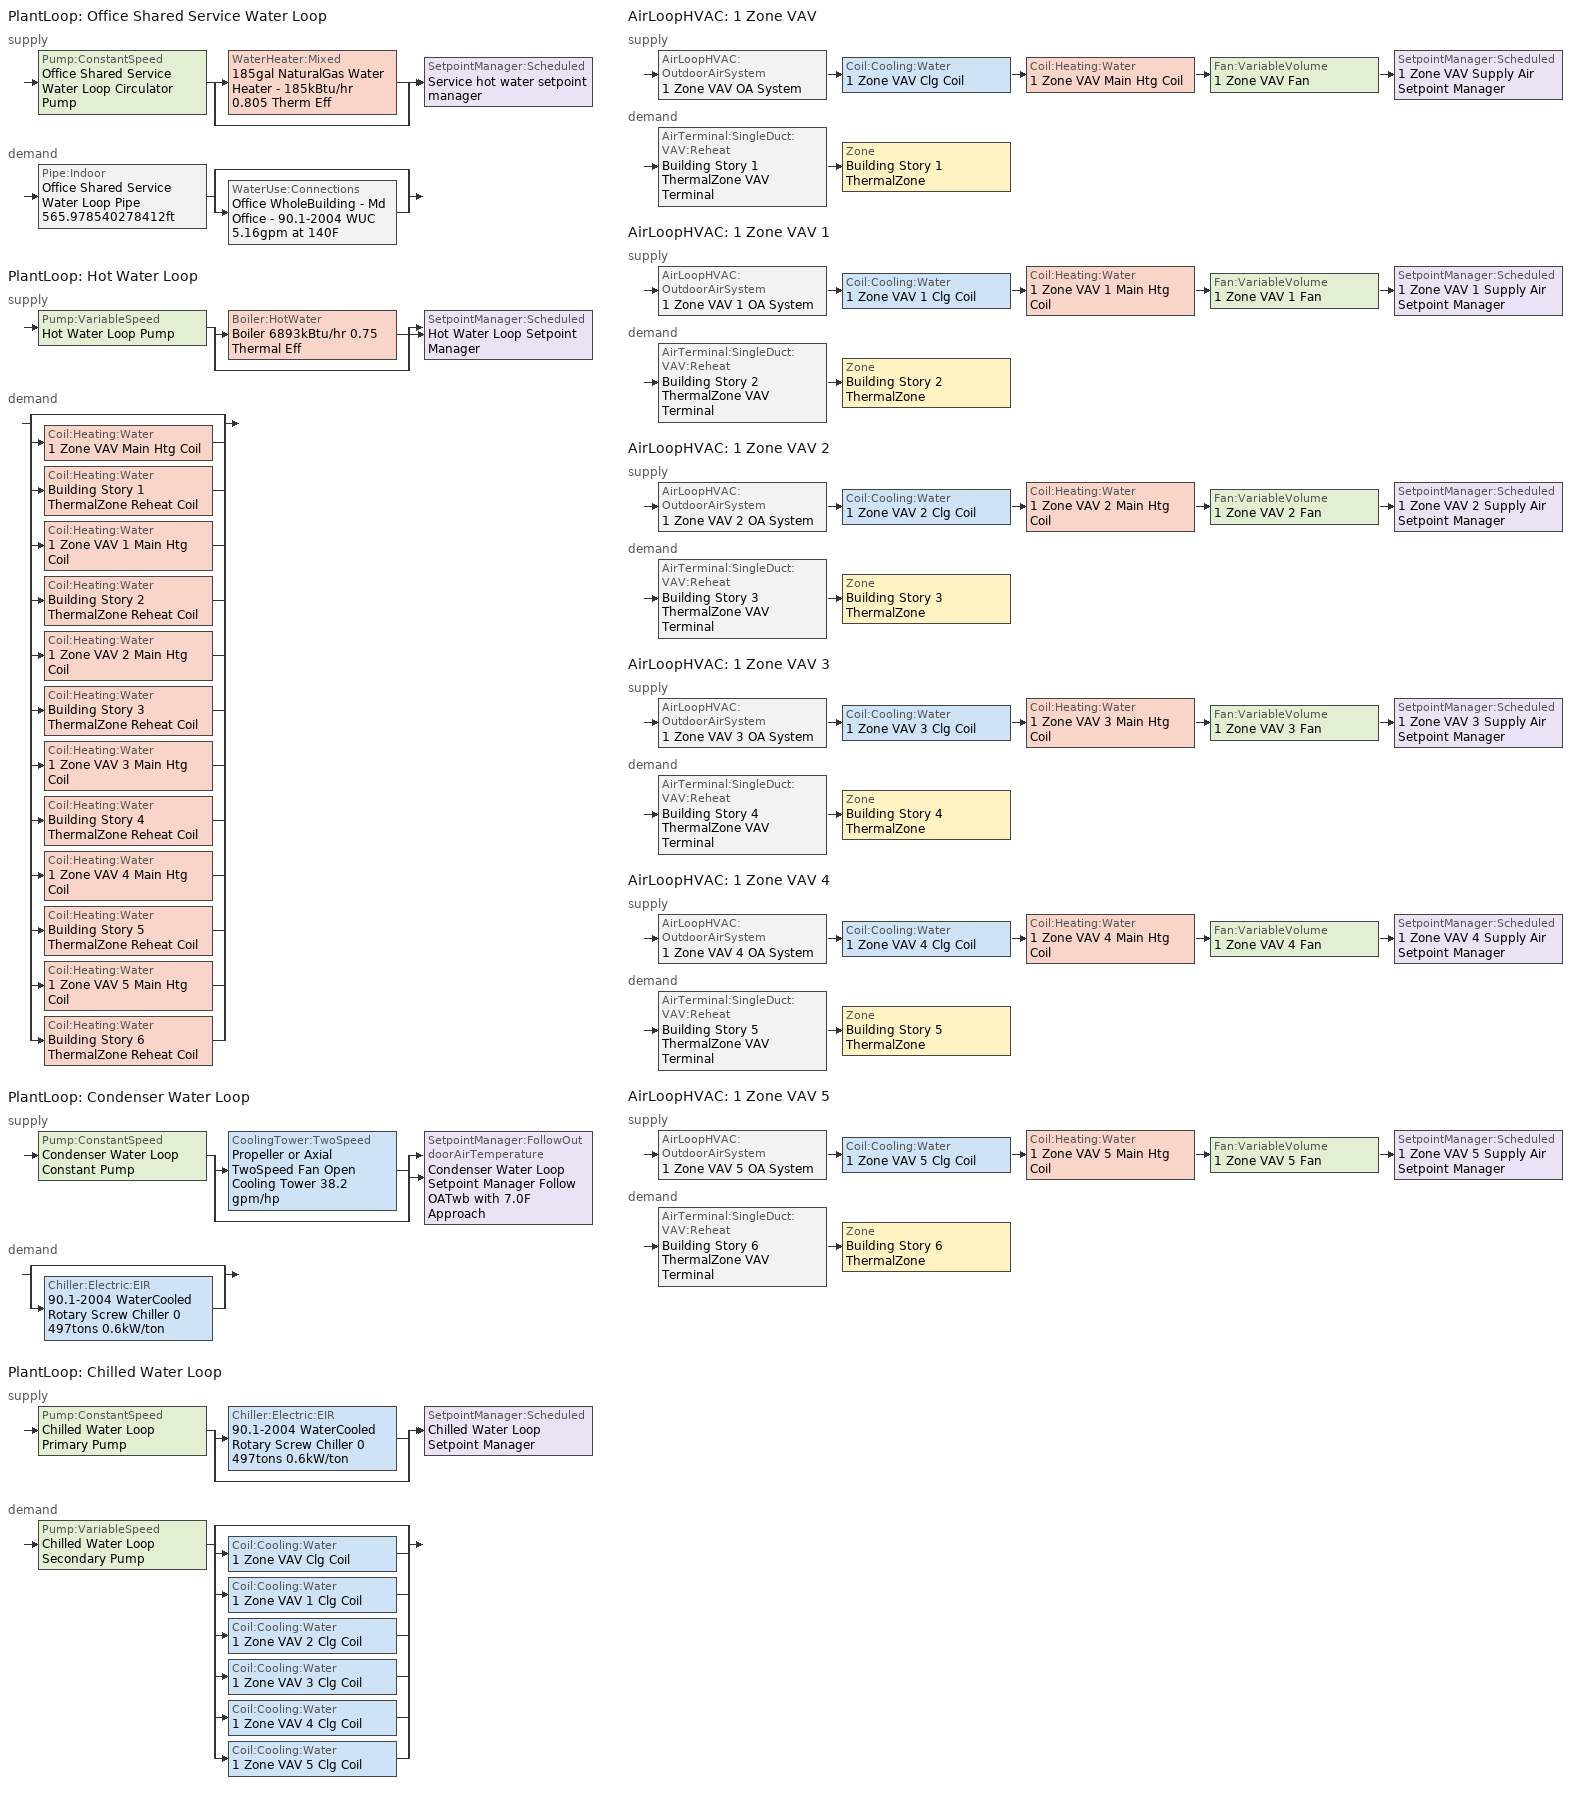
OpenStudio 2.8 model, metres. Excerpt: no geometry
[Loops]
PlantLoop 'Office Shared Service Water Loop'
 supply: Pump:ConstantSpeed 'Office Shared Service Water Loop Circulator Pump' > split
  | WaterHeater:Mixed '185gal NaturalGas Water Heater - 185kBtu/hr 0.805 Therm Eff'
  | bypass
  join > SetpointManager:Scheduled 'Service hot water setpoint manager'
 demand: Pipe:Indoor 'Office Shared Service Water Loop Pipe 565.978540278412ft' > split
  | bypass
  | WaterUse:Connections 'Office WholeBuilding - Md Office - 90.1-2004 WUC 5.16gpm at 140F'
PlantLoop 'Hot Water Loop'
 supply: Pump:VariableSpeed 'Hot Water Loop Pump' > split
  | Boiler:HotWater 'Boiler 6893kBtu/hr 0.75 Thermal Eff'
  | bypass
  join > SetpointManager:Scheduled 'Hot Water Loop Setpoint Manager'
 demand: split
  | bypass
  | Coil:Heating:Water '1 Zone VAV Main Htg Coil'
  | Coil:Heating:Water 'Building Story 1 ThermalZone Reheat Coil'
  | Coil:Heating:Water '1 Zone VAV 1 Main Htg Coil'
  | Coil:Heating:Water 'Building Story 2 ThermalZone Reheat Coil'
  | Coil:Heating:Water '1 Zone VAV 2 Main Htg Coil'
  | Coil:Heating:Water 'Building Story 3 ThermalZone Reheat Coil'
  | Coil:Heating:Water '1 Zone VAV 3 Main Htg Coil'
  | Coil:Heating:Water 'Building Story 4 ThermalZone Reheat Coil'
  | Coil:Heating:Water '1 Zone VAV 4 Main Htg Coil'
  | Coil:Heating:Water 'Building Story 5 ThermalZone Reheat Coil'
  | Coil:Heating:Water '1 Zone VAV 5 Main Htg Coil'
  | Coil:Heating:Water 'Building Story 6 ThermalZone Reheat Coil'
PlantLoop 'Condenser Water Loop'
 supply: Pump:ConstantSpeed 'Condenser Water Loop Constant Pump' > split
  | CoolingTower:TwoSpeed 'Propeller or Axial TwoSpeed Fan Open Cooling Tower 38.2 gpm/hp'
  | bypass
  join > SetpointManager:FollowOutdoorAirTemperature 'Condenser Water Loop Setpoint Manager Follow OATwb with 7.0F Approach'
 demand: split
  | bypass
  | Chiller:Electric:EIR '90.1-2004 WaterCooled  Rotary Screw Chiller 0 497tons 0.6kW/ton'
PlantLoop 'Chilled Water Loop'
 supply: Pump:ConstantSpeed 'Chilled Water Loop Primary Pump' > split
  | Chiller:Electric:EIR '90.1-2004 WaterCooled  Rotary Screw Chiller 0 497tons 0.6kW/ton'
  | bypass
  join > SetpointManager:Scheduled 'Chilled Water Loop Setpoint Manager'
 demand: Pump:VariableSpeed 'Chilled Water Loop Secondary Pump' > split
  | bypass
  | Coil:Cooling:Water '1 Zone VAV Clg Coil'
  | Coil:Cooling:Water '1 Zone VAV 1 Clg Coil'
  | Coil:Cooling:Water '1 Zone VAV 2 Clg Coil'
  | Coil:Cooling:Water '1 Zone VAV 3 Clg Coil'
  | Coil:Cooling:Water '1 Zone VAV 4 Clg Coil'
  | Coil:Cooling:Water '1 Zone VAV 5 Clg Coil'
AirLoopHVAC '1 Zone VAV'
 supply: AirLoopHVAC:OutdoorAirSystem '1 Zone VAV OA System' > Coil:Cooling:Water '1 Zone VAV Clg Coil' > Coil:Heating:Water '1 Zone VAV Main Htg Coil' > Fan:VariableVolume '1 Zone VAV Fan' > SetpointManager:Scheduled '1 Zone VAV Supply Air Setpoint Manager'
 demand: AirTerminal:SingleDuct:VAV:Reheat 'Building Story 1 ThermalZone VAV Terminal' > Zone 'Building Story 1 ThermalZone'
AirLoopHVAC '1 Zone VAV 1'
 supply: AirLoopHVAC:OutdoorAirSystem '1 Zone VAV 1 OA System' > Coil:Cooling:Water '1 Zone VAV 1 Clg Coil' > Coil:Heating:Water '1 Zone VAV 1 Main Htg Coil' > Fan:VariableVolume '1 Zone VAV 1 Fan' > SetpointManager:Scheduled '1 Zone VAV 1 Supply Air Setpoint Manager'
 demand: AirTerminal:SingleDuct:VAV:Reheat 'Building Story 2 ThermalZone VAV Terminal' > Zone 'Building Story 2 ThermalZone'
AirLoopHVAC '1 Zone VAV 2'
 supply: AirLoopHVAC:OutdoorAirSystem '1 Zone VAV 2 OA System' > Coil:Cooling:Water '1 Zone VAV 2 Clg Coil' > Coil:Heating:Water '1 Zone VAV 2 Main Htg Coil' > Fan:VariableVolume '1 Zone VAV 2 Fan' > SetpointManager:Scheduled '1 Zone VAV 2 Supply Air Setpoint Manager'
 demand: AirTerminal:SingleDuct:VAV:Reheat 'Building Story 3 ThermalZone VAV Terminal' > Zone 'Building Story 3 ThermalZone'
AirLoopHVAC '1 Zone VAV 3'
 supply: AirLoopHVAC:OutdoorAirSystem '1 Zone VAV 3 OA System' > Coil:Cooling:Water '1 Zone VAV 3 Clg Coil' > Coil:Heating:Water '1 Zone VAV 3 Main Htg Coil' > Fan:VariableVolume '1 Zone VAV 3 Fan' > SetpointManager:Scheduled '1 Zone VAV 3 Supply Air Setpoint Manager'
 demand: AirTerminal:SingleDuct:VAV:Reheat 'Building Story 4 ThermalZone VAV Terminal' > Zone 'Building Story 4 ThermalZone'
AirLoopHVAC '1 Zone VAV 4'
 supply: AirLoopHVAC:OutdoorAirSystem '1 Zone VAV 4 OA System' > Coil:Cooling:Water '1 Zone VAV 4 Clg Coil' > Coil:Heating:Water '1 Zone VAV 4 Main Htg Coil' > Fan:VariableVolume '1 Zone VAV 4 Fan' > SetpointManager:Scheduled '1 Zone VAV 4 Supply Air Setpoint Manager'
 demand: AirTerminal:SingleDuct:VAV:Reheat 'Building Story 5 ThermalZone VAV Terminal' > Zone 'Building Story 5 ThermalZone'
AirLoopHVAC '1 Zone VAV 5'
 supply: AirLoopHVAC:OutdoorAirSystem '1 Zone VAV 5 OA System' > Coil:Cooling:Water '1 Zone VAV 5 Clg Coil' > Coil:Heating:Water '1 Zone VAV 5 Main Htg Coil' > Fan:VariableVolume '1 Zone VAV 5 Fan' > SetpointManager:Scheduled '1 Zone VAV 5 Supply Air Setpoint Manager'
 demand: AirTerminal:SingleDuct:VAV:Reheat 'Building Story 6 ThermalZone VAV Terminal' > Zone 'Building Story 6 ThermalZone'
[Construction]
Copper pipe 0.75in type L with 0.5in fiberglass batt: Fiberglass batt 0.5in, Copper pipe 0.75in type L
[Material] Roughness=Smooth; Thermal Absorptance=0.9; Solar Absorptance=0.7; Visible Absorptance=0.7
Name | Thickness {m} | Conductivity {W/m-K} | Density {kg/m3} | Specific Heat {J/kg-K}
Copper pipe 0.75in type L | 0.001143 | 386 | 8906.27 | 385.1856
Fiberglass batt 0.5in | 0.0127 | 0.0663448 | 11.2129 | 837.36
[WaterUse:Connections]
Office WholeBuilding - Md Office - 90.1-2004 WUC 5.16gpm at 140F: Water Use Equipment Name 1=Office WholeBuilding - Md Office - 90.1-2004 Service Water Use 5.16gpm at 140F
[WaterUse:Equipment:Definition]
Office WholeBuilding - Md Office - 90.1-2004 Service Water Use Def 5.16gpm: Peak Flow Rate {m3/s}=0.000325696; Target Temperature Schedule=Mixed Water At Faucet Temp - 140F; Sensible Fraction Schedule=Fraction Sensible - 0.2; Latent Fraction Schedule=Fraction Latent - 0.05
[WaterUse:Equipment]
Office WholeBuilding - Md Office - 90.1-2004 Service Water Use 5.16gpm at 140F: Water Use Equipment Definition=Office WholeBuilding - Md Office - 90.1-2004 Service Water Use Def 5.16gpm; Flow Rate Fraction Schedule=OfficeMedium BLDG_SWH_SCH
[PlantLoop] Glycol Concentration=0; Plant Loop Volume {m3}=Autocalculate; Load Distribution Scheme=Optimal
Name | Maximum Loop Temperature {C} | Minimum Loop Temperature {C} | Fluid Type | Common Pipe Simulation
Office Shared Service Water Loop | 60 | 10
Hot Water Loop |  | 10 | Water
Condenser Water Loop | 80 | 5
Chilled Water Loop | 40 | 1 |  | CommonPipe
[Sizing:Plant] Sizing Option=NonCoincident; Zone Timesteps in Averaging Window=1; Coincident Sizing Factor Mode=None
Name | Loop Type | Design Loop Exit Temperature {C} | Loop Design Temperature Difference {deltaC}
Office Shared Service Water Loop | Heating | 60 | 5
Hot Water Loop | Heating | 82.2222 | 11.1111
Condenser Water Loop | Condenser | 29.4444 | 5.55556
Chilled Water Loop | Cooling | 6.66667 | 5.61111
[SetpointManager:Scheduled] Control Variable=Temperature
Name | Schedule | Setpoint Node or NodeList
Service hot water setpoint manager | Service Water Loop Temp - 140F | Office Shared Service Water Loop Supply Outlet Node
Hot Water Loop Setpoint Manager | Hot Water Loop Temp - 180F | Hot Water Loop Supply Outlet Node
Chilled Water Loop Setpoint Manager | Chilled Water Loop Temp - 44F | Chilled Water Loop Supply Outlet Node
1 Zone VAV Supply Air Setpoint Manager | Supply Air Temp - 55.0F | 1 Zone VAV Supply Outlet Node
1 Zone VAV 1 Supply Air Setpoint Manager | Supply Air Temp - 55.0F 1 | 1 Zone VAV 1 Supply Outlet Node
1 Zone VAV 2 Supply Air Setpoint Manager | Supply Air Temp - 55.0F 2 | 1 Zone VAV 2 Supply Outlet Node
1 Zone VAV 3 Supply Air Setpoint Manager | Supply Air Temp - 55.0F 3 | 1 Zone VAV 3 Supply Outlet Node
1 Zone VAV 4 Supply Air Setpoint Manager | Supply Air Temp - 55.0F 4 | 1 Zone VAV 4 Supply Outlet Node
1 Zone VAV 5 Supply Air Setpoint Manager | Supply Air Temp - 55.0F 5 | 1 Zone VAV 5 Supply Outlet Node
[Pump:ConstantSpeed] Rated Flow Rate {m3/s}=autosize; Rated Power Consumption {W}=autosize; Fraction of Motor Inefficiencies to Fluid Stream=0; Pump Control Type=Intermittent; Design Power Sizing Method=PowerPerFlowPerPressure; Design Electric Power per Unit Flow Rate {W/(m3/s)}=348701.1; Design Shaft Power per Unit Flow Rate per Unit Head {W-s/m3-Pa}=1.28205
Name | Rated Pump Head {Pa} | Motor Efficiency
Office Shared Service Water Loop Circulator Pump | 29890.7 | 0.825
Condenser Water Loop Constant Pump | 148557 | 0.924
Chilled Water Loop Primary Pump | 44836 | 0.895
[WaterHeater:Mixed]
185gal NaturalGas Water Heater - 185kBtu/hr 0.805 Therm Eff: Tank Volume {m3}=0.701744; Setpoint Temperature Schedule=Service Water Loop Temp - 140F; Deadband Temperature Difference {deltaC}=2; Maximum Temperature Limit {C}=60; Heater Control Type=Cycle; Heater Maximum Capacity {W}=54329.9; Heater Fuel Type=NaturalGas; Heater Thermal Efficiency=0.805393; Off Cycle Parasitic Fuel Consumption Rate {W}=0; Off Cycle Parasitic Fuel Type=NaturalGas; Off Cycle Parasitic Heat Fraction to Tank=0; On Cycle Parasitic Fuel Consumption Rate {W}=0; On Cycle Parasitic Fuel Type=NaturalGas; On Cycle Parasitic Heat Fraction to Tank=0; Ambient Temperature Indicator=Schedule; Ambient Temperature Schedule=Water Heater Ambient Temp Schedule - 71.6f; Off Cycle Loss Coefficient to Ambient Temperature {W/K}=9.41778; On Cycle Loss Coefficient to Ambient Temperature {W/K}=9.41778; Use Side Effectiveness=1; Source Side Effectiveness=1; Use Side Design Flow Rate {m3/s}=autosize; Source Side Design Flow Rate {m3/s}=autosize; Indirect Water Heating Recovery Time {hr}=1.5; Source Side Flow Control Mode=IndirectHeatPrimarySetpoint
[Pipe:Indoor]
Office Shared Service Water Loop Pipe 565.978540278412ft: Construction=Copper pipe 0.75in type L with 0.5in fiberglass batt; Environment Type=Schedule; Ambient Temperature Schedule=Office Shared Service Water Loop Piping Air Temp - 70F; Ambient Air Velocity Schedule=Office Shared Service Water Loop Piping Air Velocity - 0.67mph; Pipe Inside Diameter {m}=0.019939; Pipe Length {m}=172.51
[Sizing:Zone] Zone Cooling Design Supply Air Temperature Input Method=SupplyAirTemperature; Zone Cooling Design Supply Air Temperature {C}=12.7778; Zone Cooling Design Supply Air Temperature Difference {deltaC}=11.11; Zone Heating Design Supply Air Temperature Input Method=SupplyAirTemperature; Zone Heating Design Supply Air Temperature {C}=40; Zone Heating Design Supply Air Temperature Difference {deltaC}=11.11; Zone Cooling Design Supply Air Humidity Ratio {kg-H2O/kg-air}=0.0085; Zone Heating Design Supply Air Humidity Ratio {kg-H2O/kg-air}=0.008; Cooling Design Air Flow Method=DesignDayWithLimit; Heating Design Air Flow Method=DesignDay; Account for Dedicated Outdoor Air System=No; Dedicated Outdoor Air System Control Strategy=NeutralSupplyAir; Dedicated Outdoor Air Low Setpoint Temperature for Design {C}=autosize; Dedicated Outdoor Air High Setpoint Temperature for Design {C}=autosize
Building Story 1 ThermalZone; Building Story 2 ThermalZone; Building Story 3 ThermalZone; Building Story 4 ThermalZone; Building Story 5 ThermalZone; Building Story 6 ThermalZone
[Zone equipment]
Building Story 1 ThermalZone: Building Story 1 ThermalZone VAV Terminal
Building Story 2 ThermalZone: Building Story 2 ThermalZone VAV Terminal
Building Story 3 ThermalZone: Building Story 3 ThermalZone VAV Terminal
Building Story 4 ThermalZone: Building Story 4 ThermalZone VAV Terminal
Building Story 5 ThermalZone: Building Story 5 ThermalZone VAV Terminal
Building Story 6 ThermalZone: Building Story 6 ThermalZone VAV Terminal
[Pump:VariableSpeed] Motor Efficiency=0.91; Pump Control Type=Intermittent; Skin Loss Radiative Fraction=0.5; Design Power Sizing Method=PowerPerFlowPerPressure; Design Electric Power per Unit Flow Rate {W/(m3/s)}=348701.1; Design Shaft Power per Unit Flow Rate per Unit Head {W-s/m3-Pa}=1.28205; Design Minimum Flow Rate Fraction=0
Name | Rated Pump Head {Pa} | Fraction of Motor Inefficiencies to Fluid Stream | Coefficient 1 of the Part Load Performance Curve | Coefficient 2 of the Part Load Performance Curve | Coefficient 3 of the Part Load Performance Curve | Coefficient 4 of the Part Load Performance Curve
Hot Water Loop Pump | 179344
Chilled Water Loop Secondary Pump | 134508 | 0 | 0 | 0.0205 | 0.4101 | 0.5753
[Boiler:HotWater]
Boiler 6893kBtu/hr 0.75 Thermal Eff: Fuel Type=NaturalGas; Nominal Thermal Efficiency=0.75; Efficiency Curve Temperature Evaluation Variable=LeavingBoiler; Normalized Boiler Efficiency Curve=Boiler with No Minimum Turndown; Design Water Outlet Temperature {C}=82.2222; Minimum Part Load Ratio=0; Maximum Part Load Ratio=1.2; Optimum Part Load Ratio=1; Water Outlet Upper Temperature Limit {C}=95; Boiler Flow Mode=LeavingSetpointModulated; Parasitic Electric Load {W}=0; Sizing Factor=1
[SetpointManager:FollowOutdoorAirTemperature]
Condenser Water Loop Setpoint Manager Follow OATwb with 7.0F Approach: Control Variable=Temperature; Reference Temperature Type=OutdoorAirWetBulb; Offset Temperature Difference {deltaC}=3.88889; Maximum Setpoint Temperature {C}=29.4444; Minimum Setpoint Temperature {C}=21.1111; Setpoint Node or NodeList=Condenser Water Loop Supply Outlet Node
[CoolingTower:TwoSpeed]
Propeller or Axial TwoSpeed Fan Open Cooling Tower 38.2 gpm/hp: Design Water Flow Rate {m3/s}=autosize; High Fan Speed Air Flow Rate {m3/s}=autosize; High Fan Speed Fan Power {W}=26791.3; High Fan Speed U-Factor Times Area Value {W/K}=autosize; Low Fan Speed Air Flow Rate {m3/s}=AutoSize; Low Fan Speed Fan Power {W}=8037.38; Low Fan Speed U-Factor Times Area Value {W/K}=AutoSize; Number of Cells=1; Sizing Factor=1; Design Inlet Air Dry-Bulb Temperature {C}=35; Design Inlet Air Wet-Bulb Temperature {C}=25.6; Design Approach Temperature {deltaC}=autosize; Design Range Temperature {deltaC}=autosize
[Chiller:Electric:EIR]
90.1-2004 WaterCooled  Rotary Screw Chiller 0 497tons 0.6kW/ton: Reference Capacity {W}=Autosize; Reference COP {W/W}=5.50391; Reference Leaving Chilled Water Temperature {C}=6.66667; Reference Entering Condenser Fluid Temperature {C}=35; Cooling Capacity Function of Temperature Curve=ChlrWtrPosDispPathAAllQRatio_fTchwsTcwsSI; Electric Input to Cooling Output Ratio Function of Temperature Curve=ChlrWtrPosDispPathAAllEIRRatio_fTchwsTcwsSI; Electric Input to Cooling Output Ratio Function of Part Load Ratio Curve=ChlrWtrPosDispPathAAllEIRRatio_fQRatio; Minimum Part Load Ratio=0.15; Maximum Part Load Ratio=1; Optimum Part Load Ratio=1; Minimum Unloading Ratio=0.25; Condenser Type=WaterCooled; Leaving Chilled Water Lower Temperature Limit {C}=2.22222; Chiller Flow Mode=ConstantFlow; Design Heat Recovery Water Flow Rate {m3/s}=0; Sizing Factor=1; Basin Heater Capacity {W/K}=0; Basin Heater Setpoint Temperature {C}=10
[AirLoopHVAC] Design Supply Air Flow Rate {m3/s}=AutoSize
Name | Availability Schedule
1 Zone VAV | 1 Zone VAV Occ Sch
1 Zone VAV 1 | 1 Zone VAV 1 Occ Sch
1 Zone VAV 2 | 1 Zone VAV 2 Occ Sch
1 Zone VAV 3 | 1 Zone VAV 3 Occ Sch
1 Zone VAV 4 | 1 Zone VAV 4 Occ Sch
1 Zone VAV 5 | 1 Zone VAV 5 Occ Sch
[Sizing:System] Type of Load to Size On=Sensible; Design Outdoor Air Flow Rate {m3/s}=Autosize; Central Heating Maximum System Air Flow Ratio=0.3; Preheat Design Temperature {C}=7.22222; Preheat Design Humidity Ratio {kg-H2O/kg-Air}=0.008; Precool Design Temperature {C}=12.7778; Precool Design Humidity Ratio {kg-H2O/kg-Air}=0.008; Central Cooling Design Supply Air Temperature {C}=12.7778; Central Heating Design Supply Air Temperature {C}=12.7778; Sizing Option=Coincident; 100% Outdoor Air in Cooling=No; 100% Outdoor Air in Heating=No; Central Cooling Design Supply Air Humidity Ratio {kg-H2O/kg-Air}=0.0085; Central Heating Design Supply Air Humidity Ratio {kg-H2O/kg-Air}=0.008; Cooling Design Air Flow Method=DesignDay; Cooling Design Air Flow Rate {m3/s}=0; Heating Design Air Flow Method=DesignDay; Heating Design Air Flow Rate {m3/s}=0; System Outdoor Air Method=ZoneSum; Zone Maximum Outdoor Air Fraction=1; Cooling Supply Air Flow Rate Per Floor Area {m3/s-m2}=0.00996765; Cooling Fraction of Autosized Cooling Supply Air Flow Rate=1; Cooling Supply Air Flow Rate Per Unit Cooling Capacity {m3/s-W}=3.94755e-05; Heating Supply Air Flow Rate Per Floor Area {m3/s-m2}=0.00996765; Heating Fraction of Autosized Heating Supply Air Flow Rate=1; Heating Fraction of Autosized Cooling Supply Air Flow Rate=1; Heating Supply Air Flow Rate Per Unit Heating Capacity {m3/s-W}=3.15882e-05; Cooling Design Capacity Method=CoolingDesignCapacity; Cooling Design Capacity {W}=autosize; Cooling Design Capacity Per Floor Area {W/m2}=234.7; Fraction of Autosized Cooling Design Capacity=1; Heating Design Capacity Method=HeatingDesignCapacity; Heating Design Capacity {W}=autosize; Heating Design Capacity Per Floor Area {W/m2}=157; Fraction of Autosized Heating Design Capacity=1; Central Cooling Capacity Control Method=OnOff
1 Zone VAV; 1 Zone VAV 1; 1 Zone VAV 2; 1 Zone VAV 3; 1 Zone VAV 4; 1 Zone VAV 5
[Fan:VariableVolume] Availability Schedule=Always On Discrete; Maximum Flow Rate {m3/s}=Autosize; Fan Power Minimum Flow Rate Input Method=Fraction; Fan Power Minimum Flow Fraction=0.1; Fan Power Minimum Air Flow Rate {m3/s}=0; Motor In Airstream Fraction=1; Fan Power Coefficient 1=0.027828; Fan Power Coefficient 2=0.026583; Fan Power Coefficient 3=-0.087069; Fan Power Coefficient 4=1.03092; Fan Power Coefficient 5=0
Name | Fan Total Efficiency | Pressure Rise {Pa} | Motor Efficiency
1 Zone VAV Fan | 0.6006 | 1574.24 | 0.924
1 Zone VAV 1 Fan; 1 Zone VAV 2 Fan; 1 Zone VAV 3 Fan; 1 Zone VAV 4 Fan | 0.6045 | 1389.92 | 0.93
1 Zone VAV 5 Fan | 0.6084 | 1389.92 | 0.936
[Coil:Heating:Water] Availability Schedule=Always On Discrete; Rated Inlet Water Temperature {C}=82.2222; Rated Outlet Water Temperature {C}=71.1111
Name | Rated Inlet Air Temperature {C} | Rated Outlet Air Temperature {C}
1 Zone VAV Main Htg Coil; 1 Zone VAV 1 Main Htg Coil; 1 Zone VAV 2 Main Htg Coil; 1 Zone VAV 3 Main Htg Coil; 1 Zone VAV 4 Main Htg Coil; 1 Zone VAV 5 Main Htg Coil | 7.22222 | 12.7778
Building Story 1 ThermalZone Reheat Coil; Building Story 2 ThermalZone Reheat Coil; Building Story 3 ThermalZone Reheat Coil; Building Story 4 ThermalZone Reheat Coil; Building Story 5 ThermalZone Reheat Coil; Building Story 6 ThermalZone Reheat Coil | 12.7778 | 40
[Controller:WaterCoil] Minimum Actuated Flow {m3/s}=0
Name | Water Coil | Action | Controller Convergence Tolerance {deltaC}
1 Zone VAV Main Htg Coil Controller | 1 Zone VAV Main Htg Coil | Normal | 0.0001
1 Zone VAV Clg Coil Controller | 1 Zone VAV Clg Coil | Reverse
Building Story 1 ThermalZone Reheat Coil Controller | Building Story 1 ThermalZone Reheat Coil | Normal | 0.0001
1 Zone VAV 1 Main Htg Coil Controller | 1 Zone VAV 1 Main Htg Coil | Normal | 0.0001
1 Zone VAV 1 Clg Coil Controller | 1 Zone VAV 1 Clg Coil | Reverse
Building Story 2 ThermalZone Reheat Coil Controller | Building Story 2 ThermalZone Reheat Coil | Normal | 0.0001
1 Zone VAV 2 Main Htg Coil Controller | 1 Zone VAV 2 Main Htg Coil | Normal | 0.0001
1 Zone VAV 2 Clg Coil Controller | 1 Zone VAV 2 Clg Coil | Reverse
Building Story 3 ThermalZone Reheat Coil Controller | Building Story 3 ThermalZone Reheat Coil | Normal | 0.0001
1 Zone VAV 3 Main Htg Coil Controller | 1 Zone VAV 3 Main Htg Coil | Normal | 0.0001
1 Zone VAV 3 Clg Coil Controller | 1 Zone VAV 3 Clg Coil | Reverse
Building Story 4 ThermalZone Reheat Coil Controller | Building Story 4 ThermalZone Reheat Coil | Normal | 0.0001
1 Zone VAV 4 Main Htg Coil Controller | 1 Zone VAV 4 Main Htg Coil | Normal | 0.0001
1 Zone VAV 4 Clg Coil Controller | 1 Zone VAV 4 Clg Coil | Reverse
Building Story 5 ThermalZone Reheat Coil Controller | Building Story 5 ThermalZone Reheat Coil | Normal | 0.0001
1 Zone VAV 5 Main Htg Coil Controller | 1 Zone VAV 5 Main Htg Coil | Normal | 0.0001
1 Zone VAV 5 Clg Coil Controller | 1 Zone VAV 5 Clg Coil | Reverse
Building Story 6 ThermalZone Reheat Coil Controller | Building Story 6 ThermalZone Reheat Coil | Normal | 0.0001
[Coil:Cooling:Water] Availability Schedule=Always On Discrete; Design Inlet Water Temperature {C}=Autosize; Heat Exchanger Configuration=CrossFlow
1 Zone VAV Clg Coil; 1 Zone VAV 1 Clg Coil; 1 Zone VAV 2 Clg Coil; 1 Zone VAV 3 Clg Coil; 1 Zone VAV 4 Clg Coil; 1 Zone VAV 5 Clg Coil
[Controller:OutdoorAir] Minimum Outdoor Air Flow Rate {m3/s}=autosize; Maximum Outdoor Air Flow Rate {m3/s}=Autosize; Economizer Control Type=NoEconomizer; Economizer Control Action Type=ModulateFlow; Economizer Maximum Limit Dry-Bulb Temperature {C}=28; Economizer Maximum Limit Enthalpy {J/kg}=64000; Lockout Type=LockoutWithCompressor; Minimum Limit Type=FixedMinimum; High Humidity Control=No; Heat Recovery Bypass Control Type=BypassWhenWithinEconomizerLimits
Name | Minimum Outdoor Air Schedule | Controller Mechanical Ventilation
1 Zone VAV OA Controller | 1 Zone VAV Occ Sch | 1 Zone VAV Vent Controller
1 Zone VAV 1 OA Controller | 1 Zone VAV 1 Occ Sch | 1 Zone VAV 1 Vent Controller
1 Zone VAV 2 OA Controller | 1 Zone VAV 2 Occ Sch | 1 Zone VAV 2 Vent Controller
1 Zone VAV 3 OA Controller | 1 Zone VAV 3 Occ Sch | 1 Zone VAV 3 Vent Controller
1 Zone VAV 4 OA Controller | 1 Zone VAV 4 Occ Sch | 1 Zone VAV 4 Vent Controller
1 Zone VAV 5 OA Controller | 1 Zone VAV 5 Occ Sch | 1 Zone VAV 5 Vent Controller
[Controller:MechanicalVentilation] Availability Schedule=Always On Discrete; System Outdoor Air Method=VentilationRateProcedure
1 Zone VAV Vent Controller; 1 Zone VAV 1 Vent Controller; 1 Zone VAV 2 Vent Controller; 1 Zone VAV 3 Vent Controller; 1 Zone VAV 4 Vent Controller; 1 Zone VAV 5 Vent Controller
[AirLoopHVAC:OutdoorAirSystem]
Name | Controller
1 Zone VAV OA System | 1 Zone VAV OA Controller
1 Zone VAV 1 OA System | 1 Zone VAV 1 OA Controller
1 Zone VAV 2 OA System | 1 Zone VAV 2 OA Controller
1 Zone VAV 3 OA System | 1 Zone VAV 3 OA Controller
1 Zone VAV 4 OA System | 1 Zone VAV 4 OA Controller
1 Zone VAV 5 OA System | 1 Zone VAV 5 OA Controller
[AirTerminal:SingleDuct:VAV:Reheat] Availability Schedule=Always On Discrete; Maximum Air Flow Rate {m3/s}=AutoSize; Zone Minimum Air Flow Input Method=Constant; Constant Minimum Air Flow Fraction=0.3; Fixed Minimum Air Flow Rate {m3/s}=0; Maximum Hot Water or Steam Flow Rate {m3/s}=AutoSize; Minimum Hot Water or Steam Flow Rate {m3/s}=0; Convergence Tolerance=0.001; Damper Heating Action=Normal; Maximum Flow per Zone Floor Area During Reheat {m3/s-m2}=AutoSize; Maximum Flow Fraction During Reheat=0.5; Maximum Reheat Air Temperature {C}=40; Control For Outdoor Air=No
Name | Reheat Coil
Building Story 1 ThermalZone VAV Terminal | Building Story 1 ThermalZone Reheat Coil
Building Story 2 ThermalZone VAV Terminal | Building Story 2 ThermalZone Reheat Coil
Building Story 3 ThermalZone VAV Terminal | Building Story 3 ThermalZone Reheat Coil
Building Story 4 ThermalZone VAV Terminal | Building Story 4 ThermalZone Reheat Coil
Building Story 5 ThermalZone VAV Terminal | Building Story 5 ThermalZone Reheat Coil
Building Story 6 ThermalZone VAV Terminal | Building Story 6 ThermalZone Reheat Coil
[Schedule:Ruleset]
Name | Default Day Schedule | Summer Design Day Schedule | Winter Design Day Schedule
OfficeMedium BLDG_SWH_SCH | OfficeMedium BLDG_SWH_SCH Default | OfficeMedium BLDG_SWH_SCH Summer Design Day | OfficeMedium BLDG_SWH_SCH Winter Design Day
Fraction Sensible - 0.2 | Fraction Sensible - 0.2 Default
Fraction Latent - 0.05 | Fraction Latent - 0.05 Default
Mixed Water At Faucet Temp - 140F | Mixed Water At Faucet Temp - 140F Default
Service Water Loop Temp - 140F | Service Water Loop Temp - 140F Default
Water Heater Ambient Temp Schedule - 71.6f | Water Heater Ambient Temp Schedule - 71.6f Default
Office Shared Service Water Loop Piping Air Temp - 70F | Office Shared Service Water Loop Piping Air Temp - 70F Default
Office Shared Service Water Loop Piping Air Velocity - 0.67mph | Office Shared Service Water Loop Piping Air Velocity - 0.67mph Default
Hot Water Loop Temp - 180F | Hot Water Loop Temp - 180F Default
Chilled Water Loop Temp - 44F | Chilled Water Loop Temp - 44F Default
Supply Air Temp - 55.0F | Supply Air Temp - 55.0F Default
Supply Air Temp - 55.0F 1 | Supply Air Temp - 55.0F Default 1
Supply Air Temp - 55.0F 2 | Supply Air Temp - 55.0F Default 2
Supply Air Temp - 55.0F 3 | Supply Air Temp - 55.0F Default 3
Supply Air Temp - 55.0F 4 | Supply Air Temp - 55.0F Default 4
Supply Air Temp - 55.0F 5 | Supply Air Temp - 55.0F Default 5
1 Zone VAV Occ Sch | 1 Zone VAV Occ Sch Default | 1 Zone VAV Occ Sch Summer Design Day | 1 Zone VAV Occ Sch Winter Design Day
1 Zone VAV 1 Occ Sch | 1 Zone VAV 1 Occ Sch Default | 1 Zone VAV 1 Occ Sch Summer Design Day | 1 Zone VAV 1 Occ Sch Winter Design Day
1 Zone VAV 2 Occ Sch | 1 Zone VAV 2 Occ Sch Default | 1 Zone VAV 2 Occ Sch Summer Design Day | 1 Zone VAV 2 Occ Sch Winter Design Day
1 Zone VAV 3 Occ Sch | 1 Zone VAV 3 Occ Sch Default | 1 Zone VAV 3 Occ Sch Summer Design Day | 1 Zone VAV 3 Occ Sch Winter Design Day
1 Zone VAV 4 Occ Sch | 1 Zone VAV 4 Occ Sch Default | 1 Zone VAV 4 Occ Sch Summer Design Day | 1 Zone VAV 4 Occ Sch Winter Design Day
1 Zone VAV 5 Occ Sch | 1 Zone VAV 5 Occ Sch Default | 1 Zone VAV 5 Occ Sch Summer Design Day | 1 Zone VAV 5 Occ Sch Winter Design Day
[Schedule:Day]
OfficeMedium BLDG_SWH_SCH Default: 6, 0, 0, 11, 0, 0.04, 13, 0, 0.06, 14, 0, 0.09, 15, 0, 0.06, 18, 0, 0.04, 24, 0, 0
OfficeMedium BLDG_SWH_SCH Summer Design Day; OfficeMedium BLDG_SWH_SCH SmrDsn|Wkdy Day: 6, 0, 0, 7, 0, 0.07, 8, 0, 0.19, 9, 0, 0.35, 10, 0, 0.38, 11, 0, 0.39, 12, 0, 0.47, 13, 0, 0.57, 14, 0, 0.54, 15, 0, 0.34, 16, 0, 0.33, 17, 0, 0.44, 18, 0, 0.26, 19, 0, 0.21, 20, 0, 0.15, 21, 0, 0.17, 22, 0, 0.08, 24, 0, 0.05
OfficeMedium BLDG_SWH_SCH Winter Design Day; OfficeMedium BLDG_SWH_SCH WntrDsn|Sat Day: 6, 0, 0, 7, 0, 0.07, 8, 0, 0.11, 9, 0, 0.15, 10, 0, 0.21, 11, 0, 0.19, 12, 0, 0.23, 13, 0, 0.2, 14, 0, 0.19, 15, 0, 0.15, 16, 0, 0.13, 17, 0, 0.14, 19, 0, 0.07, 24, 0, 0
Fraction Sensible - 0.2 Default: 24, 0, 0.2
Fraction Latent - 0.05 Default: 24, 0, 0.05
Mixed Water At Faucet Temp - 140F Default; Service Water Loop Temp - 140F Default: 24, 0, 60
Water Heater Ambient Temp Schedule - 71.6f Default: 24, 0, 22
Office Shared Service Water Loop Piping Air Temp - 70F Default: 24, 0, 21.1111
Office Shared Service Water Loop Piping Air Velocity - 0.67mph Default: 24, 0, 0.3
Hot Water Loop Temp - 180F Default: 24, 0, 82.2222
Chilled Water Loop Temp - 44F Default: 24, 0, 6.66667
Supply Air Temp - 55.0F Default; Supply Air Temp - 55.0F Default 1; Supply Air Temp - 55.0F Default 2; Supply Air Temp - 55.0F Default 3; Supply Air Temp - 55.0F Default 4; Supply Air Temp - 55.0F Default 5: 24, 0, 12.7778
1 Zone VAV Occ Sch Default; 1 Zone VAV 1 Occ Sch Default; 1 Zone VAV 2 Occ Sch Default; 1 Zone VAV 3 Occ Sch Default; 1 Zone VAV 4 Occ Sch Default; 1 Zone VAV 5 Occ Sch Default: 7, 0, 0, 18, 0, 1, 24, 0, 0
1 Zone VAV Occ Sch Winter Design Day; 1 Zone VAV Occ Sch Summer Design Day; 1 Zone VAV 1 Occ Sch Winter Design Day; 1 Zone VAV 1 Occ Sch Summer Design Day; 1 Zone VAV 2 Occ Sch Winter Design Day; 1 Zone VAV 2 Occ Sch Summer Design Day; 1 Zone VAV 3 Occ Sch Winter Design Day; 1 Zone VAV 3 Occ Sch Summer Design Day; 1 Zone VAV 4 Occ Sch Winter Design Day; 1 Zone VAV 4 Occ Sch Summer Design Day; 1 Zone VAV 5 Occ Sch Winter Design Day; 1 Zone VAV 5 Occ Sch Summer Design Day: 24, 0, 1
1 Zone VAV Occ Sch Saturday; 1 Zone VAV 1 Occ Sch Saturday; 1 Zone VAV 2 Occ Sch Saturday; 1 Zone VAV 3 Occ Sch Saturday; 1 Zone VAV 4 Occ Sch Saturday; 1 Zone VAV 5 Occ Sch Saturday: 8, 0, 0, 12, 0, 1, 24, 0, 0
1 Zone VAV Occ Sch Sunday; 1 Zone VAV 1 Occ Sch Sunday; 1 Zone VAV 2 Occ Sch Sunday; 1 Zone VAV 3 Occ Sch Sunday; 1 Zone VAV 4 Occ Sch Sunday; 1 Zone VAV 5 Occ Sch Sunday: 24, 0, 0
[Schedule:Rule] Date Specification Type=DateRange; Start Month=1; Start Day=1; End Month=12; End Day=31
Schedule Rule 12: Schedule Ruleset=OfficeMedium BLDG_SWH_SCH; Rule Order=1; Day Schedule=OfficeMedium BLDG_SWH_SCH SmrDsn|Wkdy Day; Apply Monday=Yes; Apply Tuesday=Yes; Apply Wednesday=Yes; Apply Thursday=Yes; Apply Friday=Yes
Schedule Rule 13: Schedule Ruleset=OfficeMedium BLDG_SWH_SCH; Rule Order=0; Day Schedule=OfficeMedium BLDG_SWH_SCH WntrDsn|Sat Day; Apply Saturday=Yes
1 Zone VAV Occ Sch Saturday Rule: Schedule Ruleset=1 Zone VAV Occ Sch; Rule Order=1; Day Schedule=1 Zone VAV Occ Sch Saturday; Apply Saturday=Yes
1 Zone VAV Occ Sch Sunday Rule: Schedule Ruleset=1 Zone VAV Occ Sch; Rule Order=0; Day Schedule=1 Zone VAV Occ Sch Sunday; Apply Sunday=Yes
1 Zone VAV 1 Occ Sch Saturday Rule: Schedule Ruleset=1 Zone VAV 1 Occ Sch; Rule Order=1; Day Schedule=1 Zone VAV 1 Occ Sch Saturday; Apply Saturday=Yes
1 Zone VAV 1 Occ Sch Sunday Rule: Schedule Ruleset=1 Zone VAV 1 Occ Sch; Rule Order=0; Day Schedule=1 Zone VAV 1 Occ Sch Sunday; Apply Sunday=Yes
1 Zone VAV 2 Occ Sch Saturday Rule: Schedule Ruleset=1 Zone VAV 2 Occ Sch; Rule Order=1; Day Schedule=1 Zone VAV 2 Occ Sch Saturday; Apply Saturday=Yes
1 Zone VAV 2 Occ Sch Sunday Rule: Schedule Ruleset=1 Zone VAV 2 Occ Sch; Rule Order=0; Day Schedule=1 Zone VAV 2 Occ Sch Sunday; Apply Sunday=Yes
1 Zone VAV 3 Occ Sch Saturday Rule: Schedule Ruleset=1 Zone VAV 3 Occ Sch; Rule Order=1; Day Schedule=1 Zone VAV 3 Occ Sch Saturday; Apply Saturday=Yes
1 Zone VAV 3 Occ Sch Sunday Rule: Schedule Ruleset=1 Zone VAV 3 Occ Sch; Rule Order=0; Day Schedule=1 Zone VAV 3 Occ Sch Sunday; Apply Sunday=Yes
1 Zone VAV 4 Occ Sch Saturday Rule: Schedule Ruleset=1 Zone VAV 4 Occ Sch; Rule Order=1; Day Schedule=1 Zone VAV 4 Occ Sch Saturday; Apply Saturday=Yes
1 Zone VAV 4 Occ Sch Sunday Rule: Schedule Ruleset=1 Zone VAV 4 Occ Sch; Rule Order=0; Day Schedule=1 Zone VAV 4 Occ Sch Sunday; Apply Sunday=Yes
1 Zone VAV 5 Occ Sch Saturday Rule: Schedule Ruleset=1 Zone VAV 5 Occ Sch; Rule Order=1; Day Schedule=1 Zone VAV 5 Occ Sch Saturday; Apply Saturday=Yes
1 Zone VAV 5 Occ Sch Sunday Rule: Schedule Ruleset=1 Zone VAV 5 Occ Sch; Rule Order=0; Day Schedule=1 Zone VAV 5 Occ Sch Sunday; Apply Sunday=Yes
[Schedule:Constant]
Always On Discrete: Value=1
[Curve:Biquadratic] Minimum Value of x=4.44; Maximum Value of x=12.22; Minimum Value of y=15.56; Maximum Value of y=29.44
Name | Coefficient1 Constant | Coefficient2 x | Coefficient3 x**2 | Coefficient4 y | Coefficient5 y**2 | Coefficient6 x*y | Minimum Curve Output | Maximum Curve Output
ChlrWtrPosDispPathAAllQRatio_fTchwsTcwsSI | 0.96744 | 0.037082 | 0.000434 | -0.005837 | -4.9e-05 | -0.000274 | 0.89 | 1.33
ChlrWtrPosDispPathAAllEIRRatio_fTchwsTcwsSI | 0.665307 | -0.009339 | 0.000483 | 0.009492 | 0.000544 | -0.000864 | 0.74 | 1.27
[Curve:Quadratic]
ChlrWtrPosDispPathAAllEIRRatio_fQRatio: Coefficient1 Constant=0.310965; Coefficient2 x=0.322519; Coefficient3 x**2=0.372745; Minimum Value of x=0.1; Maximum Value of x=1; Minimum Curve Output=0.35
[Curve:Cubic]
Boiler with No Minimum Turndown: Coefficient1 Constant=0.7463; Coefficient2 x=1.3196; Coefficient3 x**2=-2.2154; Coefficient4 x**3=1.1674; Minimum Value of x=0; Maximum Value of x=1.3
